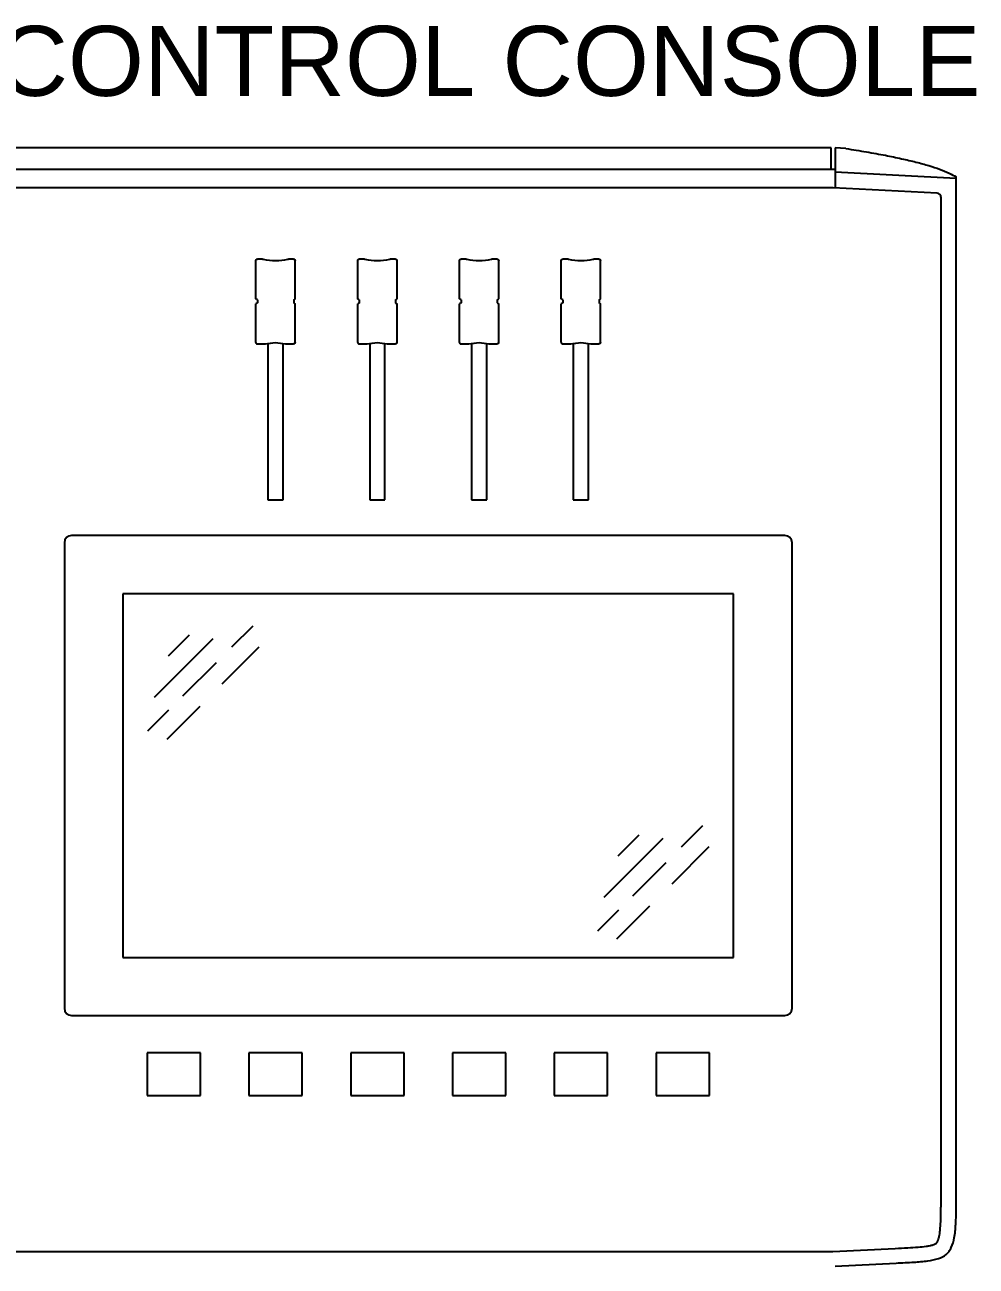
# Model space of a CAD drawing. Extents: x -49 to 275, y -8 to 142.
# Drawn here: x 14.46 to 23.81, y 87.17 to 99.36 of the extents above; entities that cross this region are included whole.
import ezdxf
from ezdxf.enums import TextEntityAlignment as Align

# ---------------------------------------------------------------- set-up
doc = ezdxf.new("R2010")
doc.units = 0
doc.header["$LTSCALE"] = 0.5
doc.header["$MEASUREMENT"] = 0
doc.layers.get('0').update_dxf_attribs({"linetype": 'CONTINUOUS'})
doc.layers.add('RISER', color=7, linetype='CONTINUOUS')
doc.styles.add('ARIAL', font='arial.ttf')

# ---------------------------------------------------------------- blocks, each defined once
blk = doc.blocks.new('*U30')
at = {"layer": 'RISER'}
for p, q in [((7.925, 5.343), (-7.925, 5.343)), ((7.925, 5.129), (7.925, 5.343)), ((8.071, 5.335), (7.965, 5.342)), ((7.965, 5.342), (7.965, 4.949)), ((7.965, 5.129), (-7.965, 5.129)), ((9.154, 5.04), (7.965, 5.102)), ((9.154, -5.057), (9.154, 5.057)), ((7.945, 4.95), (-7.945, 4.95)), ((8.966, 4.896), (7.945, 4.95)), ((9.004, 4.86), (9.004, -5.062)), ((2.274, 3.859), (2.274, 4.235)), ((2.34, 4.25), (2.289, 4.25)), ((2.34, 4.25), (2.345, 4.25)), ((2.588, 4.25), (2.593, 4.25)), ((2.644, 4.25), (2.593, 4.25)), ((2.66, 3.859), (2.66, 4.235)), ((3.274, 3.859), (3.274, 4.235)), ((3.34, 4.25), (3.289, 4.25)), ((3.34, 4.25), (3.345, 4.25)), ((3.588, 4.25), (3.593, 4.25)), ((3.644, 4.25), (3.593, 4.25)), ((3.66, 3.859), (3.66, 4.235)), ((4.274, 3.859), (4.274, 4.235)), ((4.34, 4.25), (4.289, 4.25)), ((4.34, 4.25), (4.345, 4.25)), ((4.588, 4.25), (4.593, 4.25)), ((4.644, 4.25), (4.593, 4.25)), ((4.66, 3.859), (4.66, 4.235)), ((5.274, 3.859), (5.274, 4.235)), ((5.34, 4.25), (5.289, 4.25)), ((5.34, 4.25), (5.345, 4.25)), ((5.588, 4.25), (5.593, 4.25)), ((5.644, 4.25), (5.593, 4.25)), ((5.66, 3.859), (5.66, 4.235)), ((2.279, 3.854), (2.274, 3.859)), ((2.279, 3.814), (2.274, 3.809)), ((2.274, 3.432), (2.274, 3.809)), ((2.284, 3.854), (2.279, 3.854)), ((2.284, 3.814), (2.279, 3.814)), ((2.289, 3.849), (2.284, 3.854)), ((2.289, 3.819), (2.284, 3.814)), ((2.289, 3.849), (2.289, 3.819)), ((2.645, 3.849), (2.65, 3.854)), ((2.645, 3.849), (2.645, 3.819)), ((2.645, 3.819), (2.65, 3.814)), ((2.65, 3.854), (2.655, 3.854)), ((2.65, 3.814), (2.655, 3.814)), ((2.655, 3.854), (2.66, 3.859)), ((2.655, 3.814), (2.66, 3.809)), ((2.66, 3.432), (2.66, 3.809)), ((3.279, 3.854), (3.274, 3.859)), ((3.279, 3.814), (3.274, 3.809)), ((3.274, 3.432), (3.274, 3.809)), ((3.284, 3.854), (3.279, 3.854)), ((3.284, 3.814), (3.279, 3.814)), ((3.289, 3.849), (3.284, 3.854)), ((3.289, 3.819), (3.284, 3.814)), ((3.289, 3.849), (3.289, 3.819)), ((3.645, 3.849), (3.65, 3.854)), ((3.645, 3.849), (3.645, 3.819)), ((3.645, 3.819), (3.65, 3.814)), ((3.65, 3.854), (3.655, 3.854)), ((3.65, 3.814), (3.655, 3.814)), ((3.655, 3.854), (3.66, 3.859)), ((3.655, 3.814), (3.66, 3.809)), ((3.66, 3.432), (3.66, 3.809)), ((4.279, 3.854), (4.274, 3.859)), ((4.279, 3.814), (4.274, 3.809)), ((4.274, 3.432), (4.274, 3.809)), ((4.284, 3.854), (4.279, 3.854)), ((4.284, 3.814), (4.279, 3.814)), ((4.289, 3.849), (4.284, 3.854)), ((4.289, 3.819), (4.284, 3.814)), ((4.289, 3.849), (4.289, 3.819)), ((4.645, 3.849), (4.65, 3.854)), ((4.645, 3.849), (4.645, 3.819)), ((4.645, 3.819), (4.65, 3.814)), ((4.65, 3.854), (4.655, 3.854)), ((4.65, 3.814), (4.655, 3.814)), ((4.655, 3.854), (4.66, 3.859)), ((4.655, 3.814), (4.66, 3.809)), ((4.66, 3.432), (4.66, 3.809)), ((5.279, 3.854), (5.274, 3.859)), ((5.279, 3.814), (5.274, 3.809)), ((5.274, 3.432), (5.274, 3.809)), ((5.284, 3.854), (5.279, 3.854)), ((5.284, 3.814), (5.279, 3.814)), ((5.289, 3.849), (5.284, 3.854)), ((5.289, 3.819), (5.284, 3.814)), ((5.289, 3.849), (5.289, 3.819)), ((5.645, 3.849), (5.65, 3.854)), ((5.645, 3.849), (5.645, 3.819)), ((5.645, 3.819), (5.65, 3.814)), ((5.65, 3.854), (5.655, 3.854)), ((5.65, 3.814), (5.655, 3.814)), ((5.655, 3.854), (5.66, 3.859)), ((5.655, 3.814), (5.66, 3.809)), ((5.66, 3.432), (5.66, 3.809)), ((2.289, 3.416), (2.351, 3.416)), ((2.351, 3.416), (2.367, 3.416)), ((2.392, 3.419), (2.392, 1.884)), ((2.541, 1.884), (2.541, 3.419)), ((2.563, 3.417), (2.585, 3.416)), ((2.585, 3.416), (2.644, 3.416)), ((3.289, 3.416), (3.351, 3.416)), ((3.351, 3.416), (3.367, 3.416)), ((3.392, 3.419), (3.392, 1.884)), ((3.541, 1.884), (3.541, 3.419)), ((3.563, 3.417), (3.585, 3.416)), ((3.585, 3.416), (3.644, 3.416)), ((4.289, 3.416), (4.351, 3.416)), ((4.351, 3.416), (4.367, 3.416)), ((4.392, 3.419), (4.392, 1.884)), ((4.541, 1.884), (4.541, 3.419)), ((4.563, 3.417), (4.585, 3.416)), ((4.585, 3.416), (4.644, 3.416)), ((5.289, 3.416), (5.351, 3.416)), ((5.351, 3.416), (5.367, 3.416)), ((5.392, 3.419), (5.392, 1.884)), ((5.541, 1.884), (5.541, 3.419)), ((5.563, 3.417), (5.585, 3.416)), ((5.585, 3.416), (5.644, 3.416)), ((2.392, 1.884), (2.541, 1.884)), ((3.392, 1.884), (3.541, 1.884)), ((4.392, 1.884), (4.541, 1.884)), ((5.392, 1.884), (5.541, 1.884)), ((0.392, 1.464), (0.392, -3.108)), ((7.47, 1.535), (0.463, 1.535)), ((7.541, -3.108), (7.541, 1.464)), ((0.967, 0.962), (0.967, -2.611)), ((6.967, 0.962), (0.967, 0.962)), ((6.967, -2.611), (6.967, 0.962)), ((2.243, 0.646), (2.034, 0.437)), ((1.851, 0.521), (1.274, -0.056)), ((1.617, 0.556), (1.411, 0.35)), ((2.304, 0.439), (1.94, 0.075)), ((1.882, 0.285), (1.553, -0.044)), ((1.416, -0.181), (1.21, -0.387)), ((1.722, -0.143), (1.397, -0.468)), ((6.662, -1.318), (6.453, -1.527)), ((6.27, -1.442), (5.693, -2.019)), ((6.036, -1.408), (5.83, -1.614)), ((6.723, -1.524), (6.359, -1.888)), ((6.301, -1.679), (5.972, -2.007)), ((5.835, -2.144), (5.63, -2.35)), ((6.141, -2.106), (5.816, -2.431)), ((0.967, -2.611), (6.967, -2.611)), ((0.967, -2.611), (6.967, -2.611)), ((0.463, -3.178), (7.47, -3.178)), ((1.729, -3.545), (1.205, -3.545)), ((1.205, -3.545), (1.205, -3.966)), ((1.729, -3.966), (1.729, -3.545)), ((2.729, -3.545), (2.205, -3.545)), ((2.205, -3.545), (2.205, -3.966)), ((2.729, -3.966), (2.729, -3.545)), ((3.729, -3.545), (3.205, -3.545)), ((3.205, -3.545), (3.205, -3.966)), ((3.729, -3.966), (3.729, -3.545)), ((4.729, -3.545), (4.205, -3.545)), ((4.205, -3.545), (4.205, -3.966)), ((4.729, -3.966), (4.729, -3.545)), ((5.729, -3.545), (5.205, -3.545)), ((5.205, -3.545), (5.205, -3.966)), ((5.729, -3.966), (5.729, -3.545)), ((6.729, -3.545), (6.205, -3.545)), ((6.205, -3.545), (6.205, -3.966)), ((6.729, -3.966), (6.729, -3.545)), ((1.205, -3.966), (1.729, -3.966)), ((2.205, -3.966), (2.729, -3.966)), ((3.205, -3.966), (3.729, -3.966)), ((4.205, -3.966), (4.729, -3.966)), ((5.205, -3.966), (5.729, -3.966)), ((6.205, -3.966), (6.729, -3.966)), ((7.941, -5.499), (8.555, -5.467)), ((-7.941, -5.499), (7.941, -5.499)), ((7.965, -5.642), (8.563, -5.611))]:
    blk.add_line(p, q, dxfattribs=at)
for centre, radius, start, end in [((8.965, 4.857), 0.0392, 0.2017, 87.2262), ((2.467, 4.739), 0.504, 256.0343, 283.9657), ((3.467, 4.739), 0.504, 256.0343, 283.9657), ((4.467, 4.739), 0.504, 256.0343, 283.9657), ((5.467, 4.739), 0.504, 256.0343, 283.9657), ((0.463, 1.464), 0.0708, 89.7864, 179.7846), ((7.47, 1.464), 0.0708, 0.2149, 90.2134), ((0.463, -3.108), 0.0708, 180.2151, 270.2136), ((7.47, -3.108), 0.0708, 269.7866, 359.7853)]:
    blk.add_arc(centre, radius, start, end, dxfattribs=at)
for points, knots in [([(8.071, 5.335), (8.139, 5.325), (8.275, 5.303), (8.457, 5.27), (8.619, 5.236), (8.763, 5.203), (8.888, 5.168), (8.997, 5.132), (9.089, 5.095), (9.132, 5.069), (9.154, 5.057)], [0, 0, 0, 0, 0.125281, 0.251368, 0.369432, 0.48749, 0.609014, 0.730544, 0.864741, 1, 1, 1, 1]), ([(2.274, 4.235), (2.274, 4.237), (2.274, 4.24), (2.277, 4.245), (2.281, 4.248), (2.285, 4.25), (2.288, 4.25), (2.289, 4.25)], [0, 0, 0, 0, 0.214856, 0.429664, 0.644194, 0.85861, 1, 1, 1, 1]), ([(2.644, 4.25), (2.646, 4.25), (2.649, 4.25), (2.654, 4.247), (2.657, 4.243), (2.659, 4.239), (2.659, 4.236), (2.66, 4.235)], [0, 0, 0, 0, 0.214811, 0.429658, 0.644213, 0.858624, 1, 1, 1, 1]), ([(3.274, 4.235), (3.274, 4.237), (3.274, 4.24), (3.277, 4.245), (3.281, 4.248), (3.285, 4.25), (3.288, 4.25), (3.289, 4.25)], [0, 0, 0, 0, 0.214856, 0.429664, 0.644194, 0.85861, 1, 1, 1, 1]), ([(3.644, 4.25), (3.646, 4.25), (3.649, 4.25), (3.654, 4.247), (3.657, 4.243), (3.659, 4.239), (3.659, 4.236), (3.66, 4.235)], [0, 0, 0, 0, 0.214811, 0.429658, 0.644213, 0.858624, 1, 1, 1, 1]), ([(4.274, 4.235), (4.274, 4.237), (4.274, 4.24), (4.277, 4.245), (4.281, 4.248), (4.285, 4.25), (4.288, 4.25), (4.289, 4.25)], [0, 0, 0, 0, 0.214856, 0.429664, 0.644194, 0.85861, 1, 1, 1, 1]), ([(4.644, 4.25), (4.646, 4.25), (4.649, 4.25), (4.654, 4.247), (4.657, 4.243), (4.659, 4.239), (4.659, 4.236), (4.66, 4.235)], [0, 0, 0, 0, 0.214811, 0.429658, 0.644213, 0.858624, 1, 1, 1, 1]), ([(5.274, 4.235), (5.274, 4.237), (5.274, 4.24), (5.277, 4.245), (5.281, 4.248), (5.285, 4.25), (5.288, 4.25), (5.289, 4.25)], [0, 0, 0, 0, 0.214856, 0.429664, 0.644194, 0.85861, 1, 1, 1, 1]), ([(5.644, 4.25), (5.646, 4.25), (5.649, 4.25), (5.654, 4.247), (5.657, 4.243), (5.659, 4.239), (5.659, 4.236), (5.66, 4.235)], [0, 0, 0, 0, 0.214811, 0.429658, 0.644213, 0.858624, 1, 1, 1, 1]), ([(2.274, 3.432), (2.274, 3.43), (2.274, 3.426), (2.277, 3.422), (2.281, 3.418), (2.285, 3.416), (2.288, 3.416), (2.289, 3.416)], [0, 0, 0, 0, 0.214856, 0.429664, 0.644194, 0.85861, 1, 1, 1, 1]), ([(2.367, 3.416), (2.4, 3.423), (2.466, 3.435), (2.531, 3.423), (2.563, 3.417)], [0, 0, 0, 0, 0.505891, 1, 1, 1, 1]), ([(2.66, 3.432), (2.659, 3.43), (2.659, 3.426), (2.656, 3.422), (2.652, 3.418), (2.648, 3.416), (2.645, 3.416), (2.644, 3.416)], [0, 0, 0, 0, 0.214856, 0.429664, 0.644194, 0.85861, 1, 1, 1, 1]), ([(3.274, 3.432), (3.274, 3.43), (3.274, 3.426), (3.277, 3.422), (3.281, 3.418), (3.285, 3.416), (3.288, 3.416), (3.289, 3.416)], [0, 0, 0, 0, 0.214856, 0.429664, 0.644194, 0.85861, 1, 1, 1, 1]), ([(3.367, 3.416), (3.4, 3.423), (3.466, 3.435), (3.531, 3.423), (3.563, 3.417)], [0, 0, 0, 0, 0.505891, 1, 1, 1, 1]), ([(3.66, 3.432), (3.659, 3.43), (3.659, 3.426), (3.656, 3.422), (3.652, 3.418), (3.648, 3.416), (3.645, 3.416), (3.644, 3.416)], [0, 0, 0, 0, 0.214856, 0.429664, 0.644194, 0.85861, 1, 1, 1, 1]), ([(4.274, 3.432), (4.274, 3.43), (4.274, 3.426), (4.277, 3.422), (4.281, 3.418), (4.285, 3.416), (4.288, 3.416), (4.289, 3.416)], [0, 0, 0, 0, 0.214856, 0.429664, 0.644194, 0.85861, 1, 1, 1, 1]), ([(4.367, 3.416), (4.4, 3.423), (4.466, 3.435), (4.531, 3.423), (4.563, 3.417)], [0, 0, 0, 0, 0.505891, 1, 1, 1, 1]), ([(4.66, 3.432), (4.659, 3.43), (4.659, 3.426), (4.656, 3.422), (4.652, 3.418), (4.648, 3.416), (4.645, 3.416), (4.644, 3.416)], [0, 0, 0, 0, 0.214856, 0.429664, 0.644194, 0.85861, 1, 1, 1, 1]), ([(5.274, 3.432), (5.274, 3.43), (5.274, 3.426), (5.277, 3.422), (5.281, 3.418), (5.285, 3.416), (5.288, 3.416), (5.289, 3.416)], [0, 0, 0, 0, 0.214856, 0.429664, 0.644194, 0.85861, 1, 1, 1, 1]), ([(5.367, 3.416), (5.4, 3.423), (5.466, 3.435), (5.531, 3.423), (5.563, 3.417)], [0, 0, 0, 0, 0.505891, 1, 1, 1, 1]), ([(5.66, 3.432), (5.659, 3.43), (5.659, 3.426), (5.656, 3.422), (5.652, 3.418), (5.648, 3.416), (5.645, 3.416), (5.644, 3.416)], [0, 0, 0, 0, 0.214856, 0.429664, 0.644194, 0.85861, 1, 1, 1, 1]), ([(8.555, -5.467), (8.596, -5.465), (8.671, -5.461), (8.772, -5.455), (8.847, -5.448), (8.897, -5.44), (8.928, -5.432), (8.947, -5.424), (8.958, -5.418), (8.964, -5.411), (8.968, -5.405), (8.974, -5.393), (8.982, -5.371), (8.992, -5.327), (8.999, -5.263), (9.003, -5.17), (9.004, -5.101), (9.004, -5.062)], [0, 0, 0, 0, 0.158638, 0.291637, 0.391974, 0.447641, 0.491036, 0.512692, 0.529002, 0.53971, 0.54763, 0.55761, 0.59316, 0.638553, 0.730276, 0.847113, 1, 1, 1, 1]), ([(8.563, -5.611), (8.622, -5.608), (8.726, -5.603), (8.866, -5.593), (8.975, -5.573), (9.046, -5.538), (9.085, -5.496), (9.116, -5.443), (9.14, -5.352), (9.152, -5.217), (9.153, -5.115), (9.154, -5.057)], [0, 0, 0, 0, 0.175967, 0.314059, 0.420333, 0.505539, 0.546237, 0.589246, 0.691235, 0.825448, 1, 1, 1, 1])]:
    blk.add_open_spline(points, degree=3, knots=knots, dxfattribs=at)
at = {"layer": 'RISER', "color": 1, "insert": (0, 5.843), "char_height": 0.6875, "attachment_point": 8, "style": 'ARIAL'}
blk.add_mtext('COLORSOURCE 20 CONTROL CONSOLE', dxfattribs=at)
at = {"layer": 'RISER', "color": 1, "style": 'ARIAL'}
blk.add_attdef('STATIONID', text='', height=0.688, dxfattribs=at).set_placement((0, 6.943), align=Align.CENTER)
blk.add_attdef('DRAWINGREF', text='', height=0.688, dxfattribs=at).set_placement((0, -6.143), align=Align.TOP_CENTER)

msp = doc.modelspace()

# ---------------------------------------------------------------- block references
msp.add_blockref('*U30', (14.458, 92.808))

doc.saveas('drawing.dxf')
